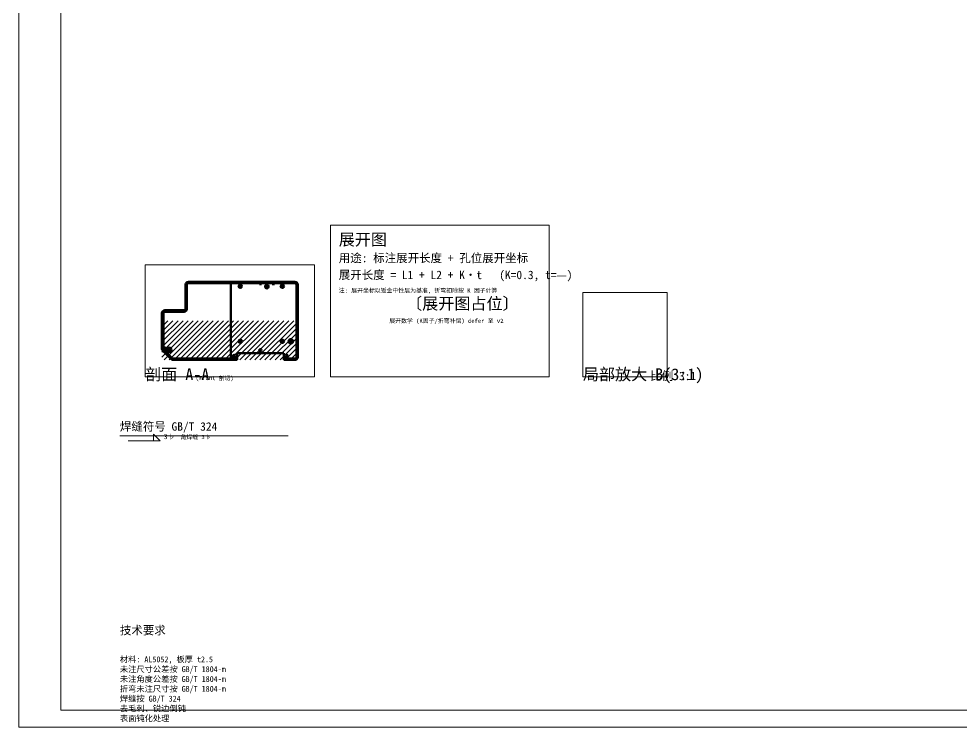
# Model space of a CAD drawing. Header units: metres. Extents: x 0 to 1189, y 0 to 841.
# Drawn here: x 0 to 560, y 0 to 420 of the extents above; entities that cross this region are included whole.
import ezdxf

# ---------------------------------------------------------------- set-up
doc = ezdxf.new("R2010")
doc.units = ezdxf.units.M
for name, color, linetype, lineweight in [('FRAME', 7, 'CONTINUOUS', 13), ('HOLE', 7, 'CONTINUOUS', 50), ('LEADER', 2, 'CONTINUOUS', 18), ('OUTLINE', 7, 'CONTINUOUS', 50), ('SECTION', 1, 'CONTINUOUS', 18), ('TECH', 5, 'CONTINUOUS', 13), ('TEXT', 7, 'CONTINUOUS', 13)]:
    doc.layers.add(name, color=color, linetype=linetype, lineweight=lineweight)
doc.styles.add('SimSun', font='simsun.ttc')

msp = doc.modelspace()

# ---------------------------------------------------------------- hatches: boundary and pattern name
at = {"layer": 'SECTION'}
h = msp.add_hatch(dxfattribs=at)
h.set_pattern_fill('ANSI31', scale=0.6666)
h.paths.add_polyline_path([(85, 218), (165.66, 218), (165.66, 241.2), (85, 241.2)])

# ---------------------------------------------------------------- linework, layer by layer
at = {"layer": 'FRAME'}
for p, q in [((185, 298), (315, 298)), ((185, 208), (185, 298)), ((315, 208), (315, 298)), ((75, 274.4), (175.66, 274.4)), ((75, 208), (75, 274.4)), ((175.66, 208), (175.66, 274.4)), ((335, 258), (385, 258)), ((335, 208), (335, 258)), ((385, 208), (385, 258)), ((75, 208), (175.66, 208)), ((185, 208), (315, 208)), ((335, 208), (385, 208))]:
    msp.add_line(p, q, dxfattribs=at)
for points in [[(0, 0), (1189, 0), (1189, 841), (0, 841)], [(25, 10), (1179, 10), (1179, 831), (25, 831)]]:
    msp.add_lwpolyline(points, close=True, dxfattribs=at)
at = {"layer": 'HOLE'}
for centre, radius in [((131.5, 261.73), 1), ((131.5, 261.73), 0.833), ((131.5, 261.73), 0.667), ((147.33, 261.56), 1.05), ((147.33, 261.56), 0.95), ((147.33, 261.56), 0.5), ((156.49, 261.73), 1), ((156.49, 261.73), 0.833), ((156.49, 261.73), 0.667), ((131.5, 229.07), 1), ((131.5, 229.07), 0.833), ((131.5, 229.07), 0.667), ((156.49, 229.07), 1), ((156.49, 229.07), 0.833), ((156.49, 229.07), 0.667), ((161.49, 229.07), 1.33), ((161.49, 229.07), 0.667), ((86.67, 224.68), 0.833), ((89.33, 224), 1.33), ((89.33, 224), 0.667), ((143.49, 223.75), 0.667), ((127.83, 220.37), 0.667), ((159.16, 220.37), 0.667)]:
    msp.add_circle(centre, radius, dxfattribs=at)
at = {"layer": 'LEADER'}
msp.add_line((65, 170), (80, 170), dxfattribs=at)
at = {"layer": 'OUTLINE'}
for p, q in [((100.67, 264.4), (163.99, 264.4)), ((163.99, 263.9), (100.67, 263.9)), ((100.67, 263.9), (100.67, 263.56)), ((163.99, 263.56), (100.67, 263.56)), ((125.83, 218.83), (125.83, 263.56)), ((142.83, 263.56), (142.83, 262.9)), ((144.16, 263.56), (144.16, 262.9)), ((150.49, 263.56), (150.49, 262.9)), ((151.83, 263.56), (151.83, 262.9)), ((163.99, 263.56), (163.99, 263.9)), ((99, 248.33), (99, 262.73)), ((99.5, 262.73), (99.5, 248.33)), ((99.83, 262.73), (99.5, 262.73)), ((99.83, 262.73), (99.83, 248.33)), ((144.16, 262.9), (142.83, 262.9)), ((151.83, 262.9), (150.49, 262.9)), ((164.83, 219.67), (164.83, 262.73)), ((165.16, 262.73), (164.83, 262.73)), ((165.16, 219.67), (165.16, 262.73)), ((165.66, 219.67), (165.66, 262.73)), ((86.67, 247.5), (98.17, 247.5)), ((98.17, 247), (86.67, 247)), ((86.67, 247), (86.67, 246.66)), ((98.17, 246.66), (86.67, 246.66)), ((98.17, 246.66), (98.17, 247)), ((99.5, 248.33), (99.83, 248.33)), ((85, 224.68), (85, 245.83)), ((85.5, 245.83), (85.5, 224.68)), ((85.83, 245.83), (85.5, 245.83)), ((85.83, 245.83), (85.83, 224.68)), ((85.5, 224.68), (85.83, 224.68)), ((86.08, 224.09), (85.84, 223.86)), ((86.08, 224.09), (91.09, 219.08)), ((90.5, 218.49), (85.49, 223.5)), ((85.84, 223.86), (90.86, 218.84)), ((90.86, 218.84), (91.09, 219.08)), ((91.68, 218.83), (129.66, 218.83)), ((91.68, 218.83), (91.68, 218.5)), ((91.68, 218.5), (129.66, 218.5)), ((129.66, 221.93), (129.66, 218.83)), ((157.33, 221.93), (129.66, 221.93)), ((129.66, 218.5), (129.66, 218.83)), ((129.66, 218), (129.66, 218.5)), ((157.33, 221.93), (157.33, 218.83)), ((157.33, 218.83), (163.99, 218.83)), ((157.33, 218.83), (157.33, 218.5)), ((157.33, 218.5), (157.33, 218)), ((157.33, 218.5), (163.99, 218.5)), ((163.99, 218.5), (163.99, 218.83)), ((164.83, 219.67), (165.16, 219.67)), ((91.68, 218), (129.66, 218)), ((157.33, 218), (163.99, 218))]:
    msp.add_line(p, q, dxfattribs=at)
for centre, radius, start, end in [((100.67, 262.73), 1.67, 90.0002, 179.9998), ((100.67, 262.73), 1.17, 90.0002, 179.9998), ((100.67, 262.73), 0.833, 90.0002, 179.9998), ((163.99, 262.73), 1.67, 0, 90.0002), ((163.99, 262.73), 1.17, 0, 90.0002), ((163.99, 262.73), 0.833, 0, 90.0002), ((86.67, 245.83), 1.67, 90.0002, 179.9998), ((86.67, 245.83), 1.17, 90.0002, 179.9998), ((86.67, 245.83), 0.833, 90.0002, 179.9998), ((98.17, 248.33), 0.833, -90.0002, 0), ((98.17, 248.33), 1.33, -90.0002, 0), ((98.17, 248.33), 1.67, -90.0002, 0), ((86.67, 224.68), 1.67, 179.9998, 225), ((86.67, 224.68), 1.17, -179.9998, -134.9997), ((86.67, 224.68), 0.833, -179.9998, -134.9997), ((91.68, 219.67), 1.67, -134.9997, -90.0002), ((91.68, 219.67), 1.17, -134.9997, -90.0002), ((91.68, 219.67), 0.833, -134.9997, -90.0002), ((163.99, 219.67), 1.67, -90.0002, 0), ((163.99, 219.67), 1.17, -90.0002, 0), ((163.99, 219.67), 0.833, -90.0002, 0)]:
    msp.add_arc(centre, radius, start, end, dxfattribs=at)
at = {"layer": 'TEXT'}
for p, q in [((80, 170), (80, 174)), ((84, 170), (80, 174)), ((60, 173), (160, 173)), ((80, 170), (84, 170))]:
    msp.add_line(p, q, dxfattribs=at)

# ---------------------------------------------------------------- texts
at = {"layer": 'TECH', "style": 'SimSun'}
for s, height, p in [('展开长度 = L1 + L2 + K·t   (K=0.3, t=—)', 5, (190, 266)), ('注: 展开坐标以钣金中性层为基准, 折弯扣除按 K 因子计算', 2.5, (190, 258)), ('技术要求', 5, (60, 55))]:
    msp.add_text(s, height=height, dxfattribs=at).set_placement(p)
at = {"layer": 'TECH', "insert": (60, 42), "char_height": 3.5, "attachment_point": 1, "style": 'SimSun'}
msp.add_mtext('材料: AL5052, 板厚 t2.5\\P未注尺寸公差按 GB/T 1804-m\\P未注角度公差按 GB/T 1804-m\\P折弯未注尺寸按 GB/T 1804-m\\P焊缝按 GB/T 324\\P去毛刺、锐边倒钝\\P表面钝化处理', dxfattribs=at)
at = {"layer": 'TEXT', "style": 'SimSun'}
for s, height, p in [('展开图', 7, (190, 286)), ('用途: 标注展开长度 + 孔位展开坐标', 5, (190, 276)), ('〔展开图占位〕', 7, (230, 248)), ('展开数学 (K因子/折弯补偿) defer 至 v2', 2.5, (220, 240)), ('剖面 A-A', 7, (75, 206)), ('局部放大 B(3:1)', 7, (335, 206)), ('(Front 剖切)', 2.5, (105, 206)), ('比例 3:1', 5, (375, 206)), ('焊缝符号 GB/T 324', 5, (60, 176)), ('3♭', 3, (86, 171)), ('角焊缝 3♭', 2.5, (96, 171))]:
    msp.add_text(s, height=height, dxfattribs=at).set_placement(p)

doc.saveas('drawing.dxf')
